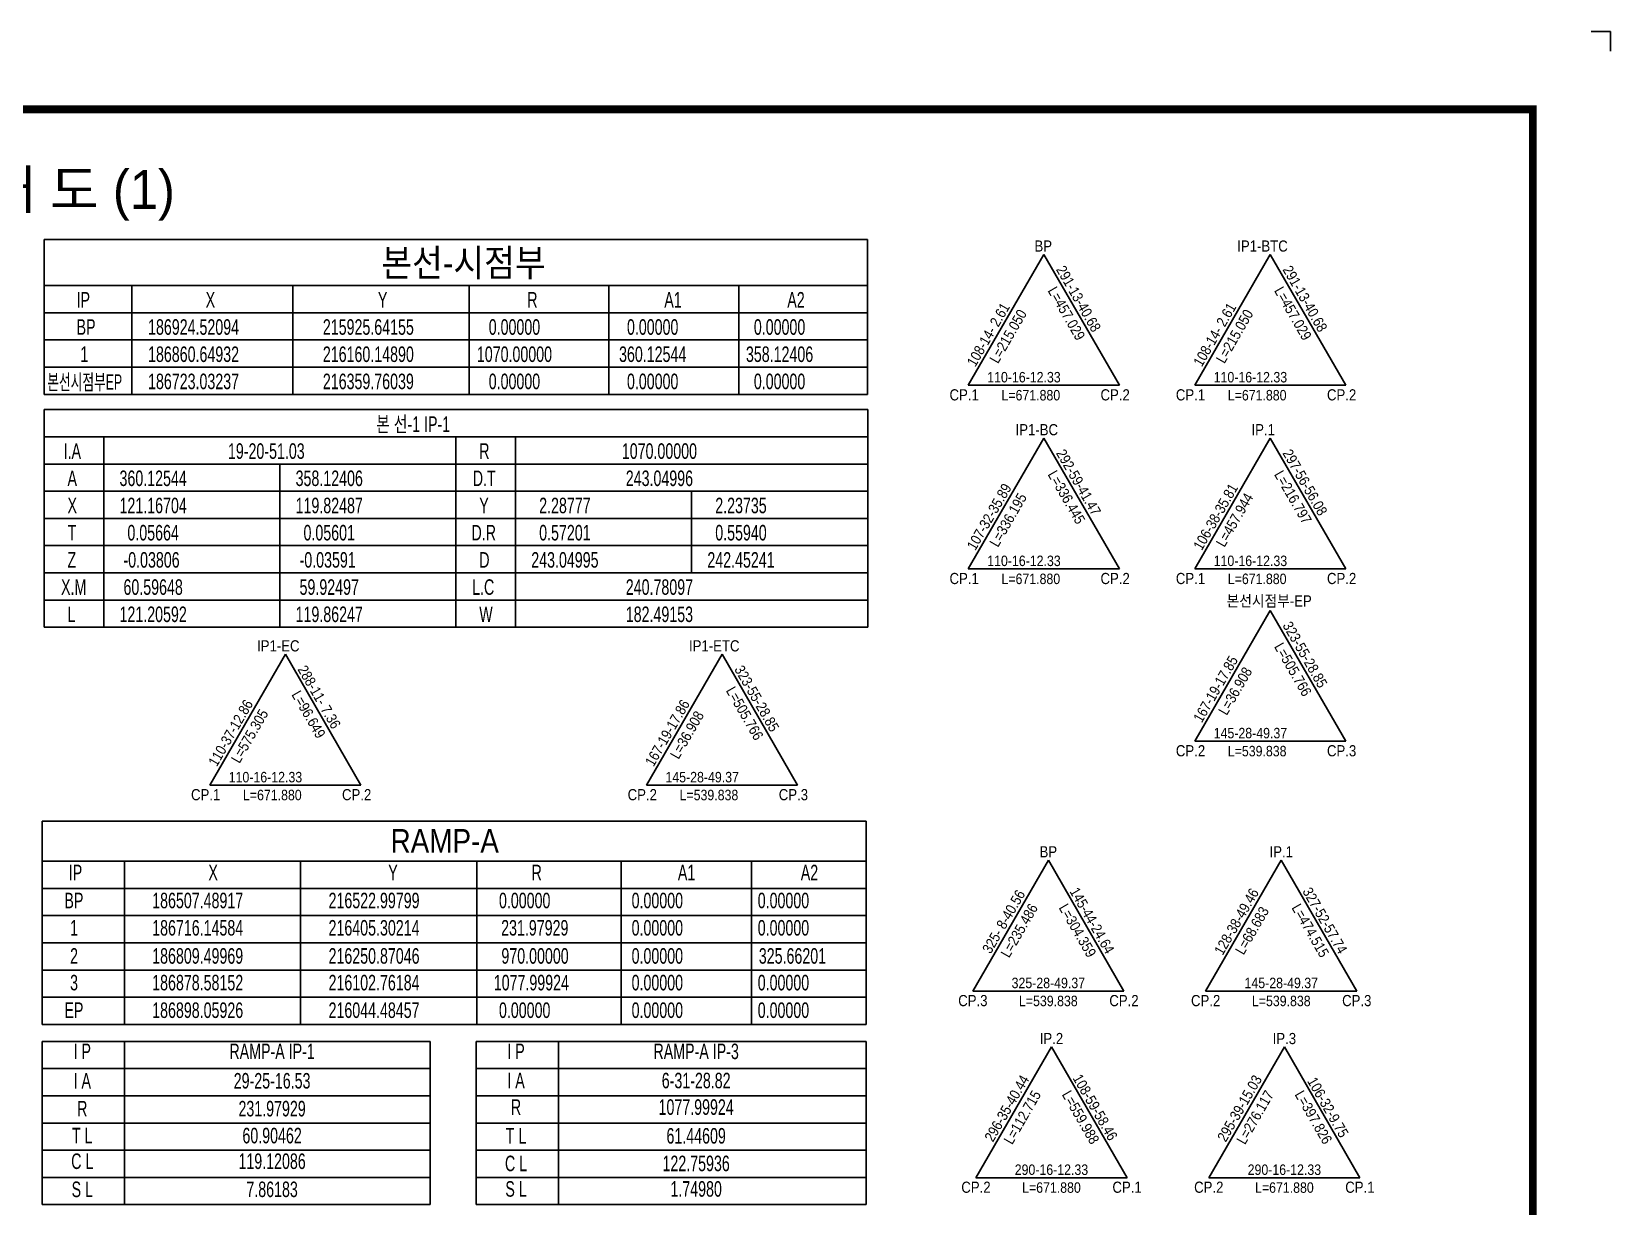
# Model space of a CAD drawing. Header units: inches. Extents: x 0 to 2523, y 0 to 1782.
# Drawn here: x 1304 to 2523, y 875 to 1782 of the extents above; entities that cross this region are included whole.
import ezdxf
from ezdxf.enums import TextEntityAlignment as Align

# ---------------------------------------------------------------- set-up
doc = ezdxf.new("R2010")
doc.units = ezdxf.units.IN
doc.header["$LTSCALE"] = 12
doc.header["$MEASUREMENT"] = 0
for name, color, linetype in [('CA-TABL-LIN1', 4, 'Continuous'), ('CA-TABL-LIN2', 1, 'Continuous'), ('CA-TABL-TEX1', 6, 'Continuous'), ('CA-TABL-TEX2', 3, 'Continuous'), ('CX-BORD', 3, 'Continuous'), ('CX-BORD-LIN1', 4, 'Continuous'), ('CX-BORD-LIN2', 3, 'Continuous'), ('CX-BORD-TEX2', 7, 'Continuous'), ('CX-BORD-TEX3', 6, 'Continuous'), ('CX-MISC', 2, 'Continuous'), ('CZ-TEX1', 6, 'Continuous')]:
    doc.layers.add(name, color=color, linetype=linetype)
doc.styles.add('GHG1', font='Dotum.ttf')
doc.styles.add('GHS', font='Dotum.ttf')
doc.styles.add('TB_TEXT', font='Dotum.ttf')
doc.styles.add('TB_WBTXT', font='Dotum.ttf')
doc.styles.add('TB_WMTXT', font='Dotum.ttf')

# ---------------------------------------------------------------- blocks, each defined once
blk = doc.blocks.new('CXBLKA1-KHCA-부산~울산109_K2H')
at = {"layer": 'CX-BORD-LIN1', "const_width": 2}
blk.add_lwpolyline([(821, 20), (25, 20), (25, 574), (821, 574)], close=True, dxfattribs=at)
at = {"layer": 'CX-MISC'}
blk.add_line((836, 594), (841, 594), dxfattribs=at)
blk.add_lwpolyline([(836, 594), (841, 594), (841, 589)], dxfattribs=at)
at = {"layer": 'CX-BORD-LIN1', "style": 'TB_TEXT'}
for tag, p in [('TR_RCON4', (367.3, 47)), ('TR_RCON3', (367.3, 41)), ('TR_RCON2', (367.3, 35)), ('TR_RCON1', (367.3, 29))]:
    blk.add_attdef(tag, text='', height=3.5, dxfattribs=at).set_placement(p, align=Align.MIDDLE_LEFT)
for tag, height, p in [('TR_DGN4', 3.5, (484.12, 47)), ('TR_CHK4', 3.5, (524.12, 47)), ('TR_RNUM4', 3, (310.11, 46.64)), ('TR_RDAT4', 3.5, (342.5, 47)), ('TR_APP4', 3.5, (564.12, 47)), ('TR_RNUM3', 3, (310.11, 40.64)), ('TR_RDAT3', 3.5, (342.5, 41)), ('TR_DGN3', 3.5, (484.12, 41)), ('TR_CHK3', 3.5, (524.12, 41)), ('TR_APP3', 3.5, (564.12, 41)), ('TR_RDAT2', 3.5, (342.5, 35)), ('TR_DGN2', 3.5, (484.12, 35)), ('TR_CHK2', 3.5, (524.12, 35)), ('TR_APP2', 3.5, (564.12, 35)), ('TR_RNUM2', 3, (310.11, 34.64)), ('TR_RNUM1', 3, (310.11, 28.64)), ('TR_RDAT1', 3.5, (342.5, 29)), ('TR_DGN1', 3.5, (484.12, 29)), ('TR_CHK1', 3.5, (524.12, 29)), ('TR_APP1', 3.5, (564.12, 29))]:
    blk.add_attdef(tag, text='', height=height, dxfattribs=at).set_placement(p, align=Align.MIDDLE_CENTER)
at = {"layer": 'CX-BORD-LIN2', "style": 'TB_TEXT'}
blk.add_attdef('TD_VERSION', text='', height=3, rotation=90, dxfattribs=at).set_placement((825.5, 68.01), align=Align.MIDDLE_CENTER)
at = {"layer": 'CX-BORD-TEX2', "style": 'TB_WMTXT'}
for tag, height, p in [('TB_CNAME', 5, (40.34, 551.83)), ('TB_CSCOP', 4, (41.63, 543.83))]:
    blk.add_attdef(tag, text='', height=height, dxfattribs=at).set_placement(p, align=Align.BOTTOM_LEFT)
at = {"layer": 'CX-BORD-TEX2', "style": 'TB_WBTXT'}
for tag, height, p in [('TB_MTITIL', 10, (423, 553.33)), ('TB_STITL', 7, (423, 538.33))]:
    blk.add_attdef(tag, text='', height=height, dxfattribs=at).set_placement(p, align=Align.MIDDLE_CENTER)
at = {"layer": 'CX-BORD-TEX3', "style": 'TB_TEXT'}
for tag, height, p in [('TD_DCOMP', 4.5, (242.5, 45)), ('TD_CSECT', 4.5, (636, 45)), ('TD_DNAME_TOP', 4.5, (780, 45)), ('TD_DNAME_MAIN', 4.5, (780, 39.01)), ('TD_CCOMP', 4.5, (242.5, 35)), ('TD_HSCAL', 4.5, (651.7, 35.24)), ('TD_VSCAL', 4.5, (680.78, 35.24)), ('TD_DNAME_BOT', 3, (780, 33.65)), ('TD_CNAME', 4.5, (90, 25.75)), ('TD_FIELD', 4.5, (207.5, 25.53)), ('TD_CSTEP', 4.5, (278.24, 25.53)), ('TD_DWGCODE', 4.5, (666, 25.39)), ('TD_DWGNO', 4.5, (780, 25.39))]:
    blk.add_attdef(tag, text='', height=height, dxfattribs=at).set_placement(p, align=Align.MIDDLE_CENTER)
at = {"layer": 'CX-BORD-TEX3', "style": 'TB_TEXT', "width": 0.9}
blk.add_attdef('TD_CDIST', text='', height=4, dxfattribs=at).set_placement((681, 45), align=Align.MIDDLE_CENTER)

msp = doc.modelspace()

# ---------------------------------------------------------------- linework, layer by layer
at = {"layer": 'CA-TABL-LIN1', "linetype": 'Continuous'}
for p, q in [((1313.4, 1501.9), (1313.4, 1621.4)), ((1313.4, 1621.4), (1949.3, 1621.4)), ((1949.3, 1621.4), (1949.3, 1501.9)), ((1313.4, 1585.9), (1949.3, 1585.9)), ((1313.4, 1564.9), (1949.3, 1564.9)), ((1313.4, 1501.9), (1949.3, 1501.9)), ((1313.4, 1490.1), (1949.4, 1490.1)), ((1313.4, 1322.1), (1313.4, 1490.1)), ((1949.4, 1490.1), (1949.4, 1322.1)), ((1313.4, 1469.1), (1949.4, 1469.1)), ((1359.4, 1469.1), (1359.4, 1322.1)), ((1631.4, 1469.1), (1631.4, 1322.1)), ((1677.4, 1469.1), (1677.4, 1322.1)), ((1949.4, 1322.1), (1313.4, 1322.1)), ((1313.4, 1322.1), (1949.4, 1322.1)), ((1311.9, 1172.3), (1865.4, 1172.3)), ((1311.9, 1015.4), (1311.9, 1172.3)), ((1311.9, 1172.3), (1948.1, 1172.3)), ((1948.1, 1172.3), (1948.1, 1015.4)), ((1311.9, 1141.4), (1948.1, 1141.4)), ((1375.4, 1015.4), (1375.4, 1141.4)), ((1311.9, 1015.4), (1948.1, 1015.4)), ((1311.9, 1002.3), (1611.5, 1002.3)), ((1311.9, 1002.3), (1311.9, 876.3)), ((1375.4, 1002.3), (1375.4, 876.3)), ((1611.5, 1002.3), (1611.5, 984)), ((1647.1, 1002.3), (1948.1, 1002.3)), ((1647.1, 1002.3), (1647.1, 876.3)), ((1710.6, 1002.3), (1710.6, 876.3)), ((1948.1, 1002.3), (1948.1, 984)), ((1611.5, 965.7), (1611.5, 989.5)), ((1611.5, 989.5), (1611.5, 971.2)), ((1948.1, 965.7), (1948.1, 989.5)), ((1948.1, 989.5), (1948.1, 971.2)), ((1611.5, 984), (1611.5, 965.7)), ((1948.1, 984), (1948.1, 965.7)), ((1611.5, 971.2), (1611.5, 952.9)), ((1948.1, 971.2), (1948.1, 952.9)), ((1611.5, 952.9), (1611.5, 934.6)), ((1948.1, 952.9), (1948.1, 934.6)), ((1611.5, 934.6), (1611.5, 916.4)), ((1948.1, 934.6), (1948.1, 916.4)), ((1611.5, 916.4), (1611.5, 876.3)), ((1948.1, 916.4), (1948.1, 876.3)), ((1311.9, 876.3), (1611.5, 876.3)), ((1647.1, 876.3), (1948.1, 876.3))]:
    msp.add_line(p, q, dxfattribs=at)
at = {"layer": 'CA-TABL-LIN2', "linetype": 'Continuous'}
for p, q in [((2085.5, 1609.9), (2027.1, 1508.9)), ((2085.5, 1609.9), (2143.8, 1508.9)), ((2260.3, 1609.9), (2202, 1508.9)), ((2260.3, 1609.9), (2318.7, 1508.9)), ((1381.1, 1585.9), (1381.1, 1501.9)), ((1949.3, 1501.9), (1313.4, 1501.9)), ((2027.1, 1508.9), (2143.8, 1508.9)), ((2202, 1508.9), (2318.7, 1508.9)), ((2085.5, 1468.1), (2027.1, 1367.1)), ((2085.5, 1468.1), (2143.8, 1367.1)), ((2260.3, 1468.1), (2202, 1367.1)), ((2260.3, 1468.1), (2318.7, 1367.1)), ((2027.1, 1367.1), (2143.8, 1367.1)), ((2202, 1367.1), (2318.7, 1367.1)), ((2260.3, 1335.1), (2202, 1234.1)), ((2260.3, 1335.1), (2318.7, 1234.1)), ((1499.7, 1301.2), (1441.3, 1200.2)), ((1499.7, 1301.2), (1558, 1200.2)), ((1836.9, 1301.2), (1778.6, 1200.2)), ((1836.9, 1301.2), (1895.2, 1200.2)), ((2202, 1234.1), (2318.7, 1234.1)), ((1441.3, 1200.2), (1558, 1200.2)), ((1778.6, 1200.2), (1895.2, 1200.2)), ((1511.4, 1015.4), (1511.4, 1141.4)), ((1647.4, 1015.4), (1647.4, 1141.4)), ((1759.1, 1015.4), (1759.1, 1141.4)), ((1859.7, 1015.4), (1859.7, 1141.4)), ((2088.9, 1142.2), (2030.6, 1041.2)), ((2147.3, 1041.2), (2088.9, 1142.2)), ((2268.8, 1142.2), (2210.4, 1041.2)), ((2327.1, 1041.2), (2268.8, 1142.2)), ((1311.9, 1120.4), (1948.1, 1120.4)), ((2030.6, 1041.2), (2147.3, 1041.2)), ((2210.4, 1041.2), (2327.1, 1041.2)), ((2091.3, 998.1), (2033, 897)), ((2149.7, 897), (2091.3, 998.1)), ((2271.2, 998.1), (2212.8, 897)), ((2329.5, 897), (2271.2, 998.1)), ((1311.9, 981.3), (1611.5, 981.3)), ((1647.1, 981.3), (1948.1, 981.3)), ((2033, 897), (2149.7, 897)), ((2212.8, 897), (2329.5, 897))]:
    msp.add_line(p, q, dxfattribs=at)
at = {"layer": 'CA-TABL-LIN2'}
for p, q in [((1505.5, 1585.9), (1505.5, 1501.9)), ((1641.5, 1585.9), (1641.5, 1501.9)), ((1749.5, 1585.9), (1749.5, 1501.9)), ((1849.8, 1585.9), (1849.8, 1501.9)), ((1313.4, 1543.9), (1949.3, 1543.9)), ((1313.4, 1522.9), (1949.3, 1522.9)), ((1313.4, 1448.1), (1949.4, 1448.1)), ((1495.4, 1448.1), (1495.4, 1322.1)), ((1313.4, 1427.1), (1949.4, 1427.1)), ((1813.4, 1427.1), (1813.4, 1364.1)), ((1313.4, 1406.1), (1949.4, 1406.1)), ((1313.4, 1385.1), (1949.4, 1385.1)), ((1313.4, 1364.1), (1949.4, 1364.1)), ((1313.4, 1343.1), (1949.4, 1343.1)), ((1311.9, 1099.4), (1948.1, 1099.4)), ((1311.9, 1078.4), (1948.1, 1078.4)), ((1311.9, 1057.4), (1948.1, 1057.4)), ((1311.9, 1036.4), (1948.1, 1036.4)), ((1311.9, 960.3), (1611.5, 960.3)), ((1647.1, 960.3), (1948.1, 960.3)), ((1311.9, 939.3), (1611.5, 939.3)), ((1647.1, 939.3), (1948.1, 939.3)), ((1311.9, 918.3), (1611.5, 918.3)), ((1647.1, 918.3), (1948.1, 918.3)), ((1311.9, 897.3), (1611.5, 897.3)), ((1647.1, 897.3), (1948.1, 897.3))]:
    msp.add_line(p, q, dxfattribs=at)

# ---------------------------------------------------------------- block references
at = {"layer": 'CX-BORD'}
ref = msp.add_blockref('CXBLKA1-KHCA-부산~울산109_K2H', (0, 0), dxfattribs=dict(at, xscale=3, yscale=3, zscale=3))
ref.add_attrib('TB_MTITIL', '좌 표 전 개 도 (1)', dxfattribs={"layer": 'CX-BORD-TEX2', "height": 30, "style": 'TB_WBTXT'}).set_placement((1269, 1660), align=Align.MIDDLE_CENTER)

# ---------------------------------------------------------------- texts
at = {"layer": 'CA-TABL-TEX1', "style": 'GHS', "width": 0.9}
for s, p in [('BP', (2078.2, 1612.1)), ('IP1-BTC', (2234.8, 1612.1)), ('CP.1', (2012.6, 1497.2)), ('CP.2', (2129.2, 1497.2)), ('CP.1', (2187.4, 1497.2)), ('CP.2', (2304.1, 1497.2)), ('IP1-BC', (2063.6, 1470.3)), ('IP.1', (2245.8, 1470.3)), ('CP.1', (2012.6, 1355.4)), ('CP.2', (2129.2, 1355.4)), ('CP.1', (2187.4, 1355.4)), ('CP.2', (2304.1, 1355.4)), ('본선시점부-EP', (2226.6, 1338.1)), ('IP1-EC', (1477.8, 1303.4)), ('IP1-ETC', (1811.4, 1303.4)), ('CP.2', (2187.4, 1222.4)), ('CP.3', (2304.1, 1222.4)), ('CP.1', (1426.8, 1188.5)), ('CP.2', (1543.4, 1188.5)), ('CP.2', (1764, 1188.5)), ('CP.3', (1880.7, 1188.5))]:
    msp.add_text(s, height=8.64, dxfattribs=at).set_placement(p)
at = {"layer": 'CA-TABL-TEX1', "style": 'GHS', "width": 0.7}
for s, p in [('IP', (1338.4, 1568.9)), ('X', (1438.1, 1568.9)), ('Y', (1571.1, 1568.9)), ('R', (1686.5, 1568.9)), ('A1', (1792.3, 1568.9)), ('A2', (1887.3, 1568.9)), ('본 선-1 IP-1', (1569.8, 1472.9)), ('I.A', (1328.4, 1452.1)), ('R', (1649.4, 1452.1)), ('A', (1331.4, 1431.1)), ('D.T', (1644.4, 1431.1)), ('X', (1331.4, 1410.1)), ('Y', (1649.4, 1410.1)), ('T', (1331.4, 1389.1)), ('D.R', (1643.4, 1389.1)), ('Z', (1331.4, 1368.1)), ('D', (1649.4, 1368.1)), ('X.M', (1326.4, 1347.1)), ('L.C', (1643.9, 1347.1)), ('L', (1331.4, 1326.1)), ('W', (1649.4, 1326.1)), ('IP', (1332.4, 1126.7)), ('BP', (1329, 1105.1)), ('1', (1333.4, 1084)), ('2', (1333.4, 1062.3)), ('3', (1333.4, 1041.7)), ('EP', (1329, 1020.4))]:
    msp.add_text(s, height=12, rotation=360, dxfattribs=at).set_placement(p)
at = {"layer": 'CA-TABL-TEX1', "style": 'GHS', "width": 0.9}
for s, p in [('BP', (2088.9, 1144.4)), ('IP.1', (2268.8, 1144.4)), ('CP.3', (2030.6, 1029.5)), ('CP.2', (2147.3, 1029.5)), ('CP.2', (2210.4, 1029.5)), ('CP.3', (2327.1, 1029.5)), ('IP.2', (2091.3, 1000.2)), ('IP.3', (2271.2, 1000.2)), ('CP.2', (2033, 885.4)), ('CP.1', (2149.7, 885.4)), ('CP.2', (2212.8, 885.4)), ('CP.1', (2329.5, 885.4))]:
    msp.add_text(s, height=8.64, dxfattribs=at).set_placement(p, align=Align.CENTER)
at = {"layer": 'CA-TABL-TEX1', "style": 'GHS', "width": 0.7}
for s, p in [('I P', (1342.8, 988.6)), ('I P', (1677.8, 988.6)), ('I A', (1342.8, 965.9)), ('I A', (1677.8, 966.1)), ('R', (1342.8, 944.4)), ('R', (1677.8, 945.6)), ('T L', (1342.8, 923.6)), ('T L', (1677.8, 923.4)), ('C L', (1342.8, 903.8)), ('C L', (1677.8, 902.1)), ('S L', (1342.8, 882.1)), ('S L', (1677.8, 882.4))]:
    msp.add_text(s, height=12, rotation=360, dxfattribs=at).set_placement(p, align=Align.CENTER)
at = {"layer": 'CA-TABL-TEX2', "style": 'GHS'}
for s, height, rotation, width, p in [('291-13-40.68', 8.1, 300, 0.9, (2094.6, 1598.3)), ('291-13-40.68', 8.1, 300, 0.9, (2269.5, 1598.3)), ('L=457.029', 8.1, 300, 0.9, (2088.1, 1582)), ('L=457.029', 8.1, 300, 0.9, (2263, 1582)), ('108-14- 2.61', 8.1, 60, 0.9, (2032.5, 1522.6)), ('L=215.050', 8.1, 60, 0.9, (2050, 1525.1)), ('108-14- 2.61', 8.1, 60, 0.9, (2207.4, 1522.6)), ('L=215.050', 8.1, 60, 0.9, (2224.9, 1525.1)), ('BP', 12, 360, 0.7, (1338.4, 1547.9)), ('186924.52094', 12, 360, 0.7, (1393.6, 1547.9)), ('215925.64155', 12, 360, 0.7, (1528.6, 1547.9)), ('    0.00000', 12, 360, 0.7, (1644.5, 1547.9)), ('   0.00000', 12, 360, 0.7, (1754.3, 1547.9)), ('   0.00000', 12, 360, 0.7, (1852.3, 1547.9)), ('1', 12, 360, 0.7, (1341.3, 1526.9)), ('186860.64932', 12, 360, 0.7, (1393.6, 1526.9)), ('216160.14890', 12, 360, 0.7, (1528.6, 1526.9)), (' 1070.00000', 12, 360, 0.7, (1644.5, 1526.9)), (' 360.12544', 12, 360, 0.7, (1754.3, 1526.9)), (' 358.12406', 12, 360, 0.7, (1852.3, 1526.9)), ('본선시점부EP', 12, 360, 0.6, (1315.8, 1505.4)), ('186723.03237', 12, 360, 0.7, (1393.6, 1505.9)), ('216359.76039', 12, 360, 0.7, (1528.6, 1505.9)), ('    0.00000', 12, 360, 0.7, (1644.5, 1505.9)), ('   0.00000', 12, 360, 0.7, (1754.3, 1505.9)), ('   0.00000', 12, 360, 0.7, (1852.3, 1505.9)), ('19-20-51.03', 12, 360, 0.7, (1455.3, 1452.1)), ('  1070.00000', 12, 360, 0.7, (1753.4, 1452.1)), ('292-59-41.47', 8.1, 300, 0.9, (2094.6, 1456.5)), ('297-56-56.08', 8.1, 300, 0.9, (2269.5, 1456.5)), ('   360.12544', 12, 360, 0.7, (1362.4, 1431.1)), ('   358.12406', 12, 360, 0.7, (1498.4, 1431.1)), ('   243.04996', 12, 360, 0.7, (1753.4, 1431.1)), ('L=336.445', 8.1, 300, 0.9, (2088.1, 1440.1)), ('L=216.797', 8.1, 300, 0.9, (2263, 1440.1)), ('107-32-35.89', 8.1, 60, 0.9, (2032.5, 1380.8)), ('106-38-35.81', 8.1, 60, 0.9, (2207.4, 1380.8)), ('   121.16704', 12, 360, 0.7, (1362.4, 1410.1)), ('   119.82487', 12, 360, 0.7, (1498.4, 1410.1)), ('     2.28777', 12, 360, 0.7, (1680.4, 1410.1)), ('     2.23735', 12, 360, 0.7, (1816.4, 1410.1)), ('L=336.195', 8.1, 60, 0.9, (2050, 1383.3)), ('L=457.944', 8.1, 60, 0.9, (2224.9, 1383.3)), ('     0.05664', 12, 360, 0.7, (1362.4, 1389.1)), ('     0.05601', 12, 360, 0.7, (1498.4, 1389.1)), ('     0.57201', 12, 360, 0.7, (1680.4, 1389.1)), ('     0.55940', 12, 360, 0.7, (1816.4, 1389.1)), ('    -0.03806', 12, 360, 0.7, (1362.4, 1368.1)), ('    -0.03591', 12, 360, 0.7, (1498.4, 1368.1)), ('   243.04995', 12, 360, 0.7, (1680.4, 1368.1)), ('   242.45241', 12, 360, 0.7, (1816.4, 1368.1)), ('    60.59648', 12, 360, 0.7, (1362.4, 1347.1)), ('    59.92497', 12, 360, 0.7, (1498.4, 1347.1)), ('   240.78097', 12, 360, 0.7, (1753.4, 1347.1)), ('   121.20592', 12, 360, 0.7, (1362.4, 1326.1)), ('   119.86247', 12, 360, 0.7, (1498.4, 1326.1)), ('   182.49153', 12, 360, 0.7, (1753.4, 1326.1)), ('323-55-28.85', 8.1, 300, 0.9, (2269.5, 1323.5)), ('L=505.766', 8.1, 300, 0.9, (2263, 1307.1)), ('288-11- 7.36', 8.1, 300, 0.9, (1508.8, 1289.6)), ('323-55-28.85', 8.1, 300, 0.9, (1846.1, 1289.6)), ('167-19-17.85', 8.1, 60, 0.9, (2207.4, 1247.8)), ('L=36.908', 8.1, 60, 0.9, (2226.7, 1253.5)), ('L=96.649', 8.1, 300, 0.9, (1504.1, 1270.1)), ('L=505.766', 8.1, 300, 0.9, (1839.6, 1273.2)), ('110-37-12.86', 8.1, 60, 0.9, (1446.7, 1213.9)), ('L=575.305', 8.1, 60, 0.9, (1464.2, 1216.4)), ('167-19-17.86', 8.1, 60, 0.9, (1784, 1213.9)), ('L=36.908', 8.1, 60, 0.9, (1803.3, 1219.6)), ('X', 12, 360, 0.7, (1440.2, 1126.7)), ('Y', 12, 360, 0.7, (1579.1, 1126.7)), ('R', 12, 360, 0.7, (1689.8, 1126.7)), ('A1', 12, 360, 0.7, (1802.8, 1126.7)), ('A2', 12, 360, 0.7, (1897.7, 1126.7)), ('186507.48917', 12, 360, 0.7, (1396.8, 1105.1)), ('216522.99799', 12, 360, 0.7, (1533, 1105.1)), ('    0.00000', 12, 360, 0.7, (1652.4, 1105.1)), ('   0.00000', 12, 360, 0.7, (1757.9, 1105.1)), ('   0.00000', 12, 360, 0.7, (1855.3, 1105.1)), ('186716.14584', 12, 360, 0.7, (1396.8, 1084)), ('216405.30214', 12, 360, 0.7, (1533, 1084)), ('231.97929', 12, 360, 0.7, (1666.3, 1084)), ('   0.00000', 12, 360, 0.7, (1757.9, 1084)), ('   0.00000', 12, 360, 0.7, (1855.3, 1084)), ('186809.49969', 12, 360, 0.7, (1396.8, 1062.3)), ('216250.87046', 12, 360, 0.7, (1533, 1062.3)), ('970.00000', 12, 360, 0.7, (1666.5, 1062.3)), ('   0.00000', 12, 360, 0.7, (1757.9, 1062.3)), ('325.66201', 12, 360, 0.7, (1865.3, 1062.3)), ('186878.58152', 12, 360, 0.7, (1396.8, 1041.7)), ('216102.76184', 12, 360, 0.7, (1533, 1041.7)), ('1077.99924', 12, 360, 0.7, (1660.6, 1041.7)), ('   0.00000', 12, 360, 0.7, (1757.9, 1041.7)), ('   0.00000', 12, 360, 0.7, (1855.3, 1041.7)), ('186898.05926', 12, 360, 0.7, (1396.8, 1020.4)), ('216044.48457', 12, 360, 0.7, (1533, 1020.4)), ('    0.00000', 12, 360, 0.7, (1652.4, 1020.4)), ('   0.00000', 12, 360, 0.7, (1757.9, 1020.4)), ('   0.00000', 12, 360, 0.7, (1855.3, 1020.4))]:
    msp.add_text(s, height=height, rotation=rotation, dxfattribs=dict(at, width=width)).set_placement(p)
at = {"layer": 'CA-TABL-TEX2', "style": 'GHS', "width": 0.9}
for s, p in [('110-16-12.33', (2041.7, 1511.1)), ('110-16-12.33', (2216.6, 1511.1)), ('L=671.880', (2052.7, 1497.2)), ('L=671.880', (2227.5, 1497.2)), ('110-16-12.33', (2041.7, 1369.3)), ('110-16-12.33', (2216.6, 1369.3)), ('L=671.880', (2052.7, 1355.4)), ('L=671.880', (2227.5, 1355.4)), ('145-28-49.37', (2216.6, 1236.3)), ('L=539.838', (2227.5, 1222.4)), ('110-16-12.33', (1455.9, 1202.3)), ('145-28-49.37', (1793.2, 1202.3)), ('L=671.880', (1466.9, 1188.5)), ('L=539.838', (1804.1, 1188.5))]:
    msp.add_text(s, height=8.1, dxfattribs=at).set_placement(p)
at = {"layer": 'CA-TABL-TEX2', "style": 'GHS'}
for s, height, rotation, width, p in [('325- 8-40.56', 8.1, 60, 0.9, (2057.9, 1092.8)), ('145-44-24.64', 8.1, 300, 0.9, (2119.2, 1093.6)), ('128-38-49.46', 8.1, 60, 0.9, (2237.7, 1092.8)), ('327-52-57.74', 8.1, 300, 0.9, (2299, 1093.6)), ('L=235.486', 8.1, 60, 0.9, (2069.9, 1085.9)), ('L=304.359', 8.1, 300, 0.9, (2108, 1085.9)), ('L=68.683', 8.1, 60, 0.9, (2249.7, 1085.9)), ('L=474.515', 8.1, 300, 0.9, (2287.8, 1085.9)), ('RAMP-A IP-1', 12, 360, 0.7, (1489.4, 988.6)), ('RAMP-A IP-3', 12, 360, 0.7, (1816.9, 988.6)), ('29-25-16.53', 12, 360, 0.7, (1489.4, 965.9)), ('6-31-28.82', 12, 360, 0.7, (1816.9, 966.1)), ('296-35-40.44', 8.1, 60, 0.9, (2060.3, 948.6)), ('108-59-58.46', 8.1, 300, 0.9, (2121.6, 949.4)), ('295-39-15.03', 8.1, 60, 0.9, (2240.1, 948.6)), ('L=112.715', 8.1, 60, 0.9, (2072.3, 941.7)), ('L=559.988', 8.1, 300, 0.9, (2110.4, 941.7)), ('L=276.117', 8.1, 60, 0.9, (2252.1, 941.7)), ('L=397.826', 8.1, 300, 0.9, (2290.2, 941.7)), ('106-32-9.75', 8.1, 300, 0.9, (2301.4, 949.4)), ('231.97929', 12, 360, 0.7, (1489.4, 944.4)), ('1077.99924', 12, 360, 0.7, (1816.9, 945.6)), ('60.90462', 12, 360, 0.7, (1489.4, 923.6)), ('61.44609', 12, 360, 0.7, (1816.9, 923.4)), ('119.12086', 12, 360, 0.7, (1489.4, 903.8)), ('122.75936', 12, 360, 0.7, (1816.9, 902.1)), ('7.86183', 12, 360, 0.7, (1489.4, 882.1)), ('1.74980', 12, 360, 0.7, (1816.9, 882.4))]:
    msp.add_text(s, height=height, rotation=rotation, dxfattribs=dict(at, width=width)).set_placement(p, align=Align.CENTER)
at = {"layer": 'CA-TABL-TEX2', "style": 'GHS', "width": 0.9}
for s, p in [('325-28-49.37', (2088.9, 1043.4)), ('145-28-49.37', (2268.8, 1043.4)), ('L=539.838', (2088.9, 1029.5)), ('L=539.838', (2268.8, 1029.5)), ('290-16-12.33', (2091.3, 899.2)), ('290-16-12.33', (2271.2, 899.2)), ('L=671.880', (2091.3, 885.4)), ('L=671.880', (2271.2, 885.4))]:
    msp.add_text(s, height=8.1, dxfattribs=at).set_placement(p, align=Align.CENTER)
at = {"layer": 'CZ-TEX1', "style": 'GHG1', "width": 0.9}
for s, height, p in [('본선-시점부', 21, (1573.8, 1593)), ('RAMP-A', 18.27, (1580.9, 1148))]:
    msp.add_text(s, height=height, dxfattribs=at).set_placement(p)

doc.saveas('drawing.dxf')
